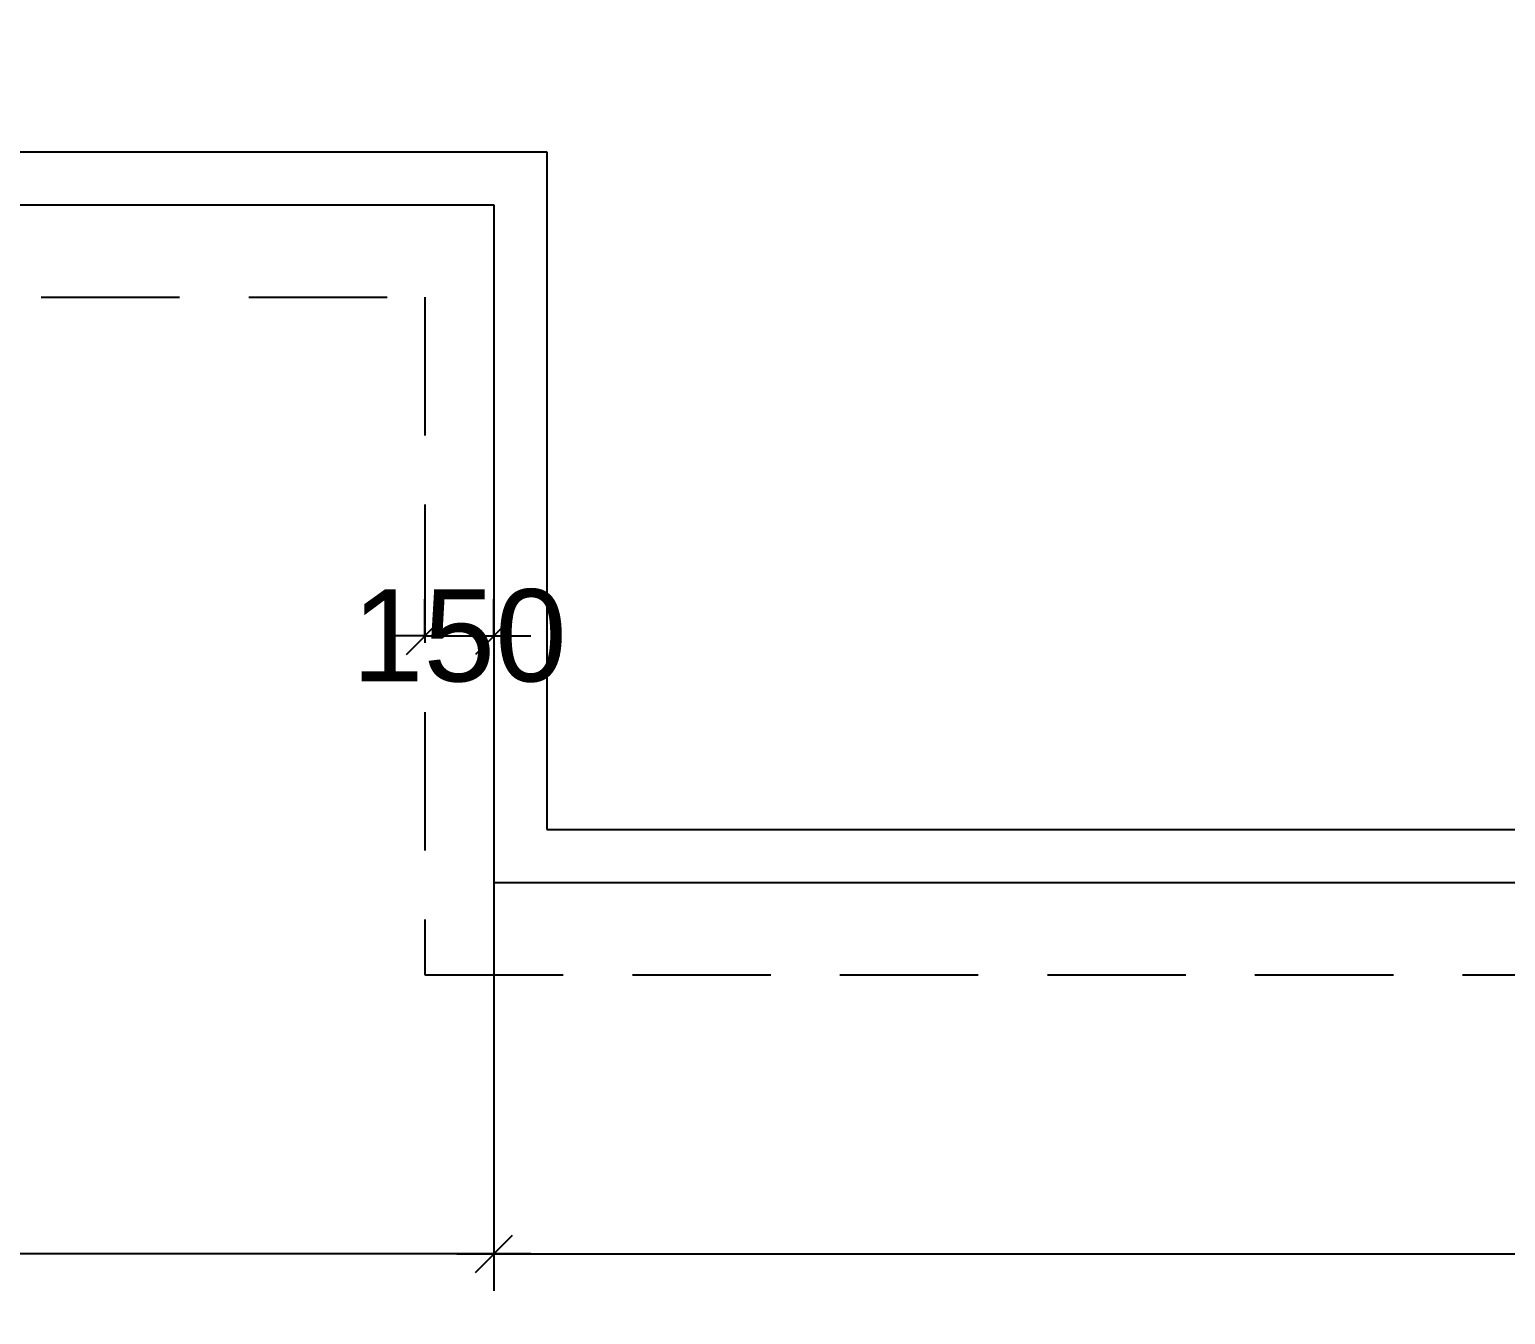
# Model space of a CAD drawing. Extents: x 7897917 to 8423973, y -6487334 to -6173396.
# Drawn here: x 8231737 to 8234937, y -6463931 to -6461145 of the extents above; entities that cross this region are included whole.
import ezdxf

# ---------------------------------------------------------------- set-up
doc = ezdxf.new("R2010")
doc.units = 0
doc.header["$LTSCALE"] = 600
doc.header["$MEASUREMENT"] = 0
doc.header["$PDMODE"] = 35
doc.linetypes.add('DASHED', pattern=[0.75, 0.5, -0.25])
doc.layers.get('0').update_dxf_attribs({"linetype": 'CONTINUOUS'})
doc.layers.get('Defpoints').update_dxf_attribs({"linetype": 'CONTINUOUS'})
doc.layers.add('L1', color=2, linetype='CONTINUOUS')
doc.layers.add('Working Dim', color=5, linetype='CONTINUOUS')
doc.styles.add('ari', font='arial.ttf')
doc.dimstyles.new('int. dim', dxfattribs={"dimtxt": 450, "dimasz": 80, "dimexe": 80, "dimexo": 0, "dimgap": 70, "dimtad": 0, "dimdec": 0, "dimzin": 12, "dimdsep": 46, "dimtxsty": 'ari', "dimblk": 'OBLIQUE', "dimcen": 2, "dimdle": 80, "dimclrd": 256, "dimclre": 256, "dimclrt": 6, "dimadec": 0, "dimazin": 0, "dimtfac": 1, "dimtdec": 0, "dimtix": 1, "dimtmove": 2, "dimatfit": 3, "dimfxl": 1, "dimtolj": 1, "dimtzin": 0, "dimlwd": -1, "dimlwe": -1, "dimarcsym": 0})

# ---------------------------------------------------------------- blocks, each defined once
blk = doc.blocks.new('_Oblique')
at = {"color": 0, "linetype": 'ByBlock', "lineweight": -2}
blk.add_line((-0.5, -0.5), (0.5, 0.5), dxfattribs=at)
blk = doc.blocks.new('*D2616')
at = {"layer": 'Defpoints', "color": 0, "transparency": 16777216}
for p in [(8232593.8, -6462460.1, 3), (8232743.5, -6462460.1, 26.6), (8232743.5, -6462460.1)]:
    blk.add_point(p, dxfattribs=at)
at = {"layer": 'Working Dim', "transparency": 16777216}
for p, q in [((8232593.8, -6462460.1), (8232593.8, -6462380.1)), ((8232743.5, -6462460.1), (8232743.5, -6462380.1)), ((8232593.8, -6462460.1), (8232513.8, -6462460.1)), ((8232593.8, -6462460.1), (8232743.5, -6462460.1)), ((8232743.5, -6462460.1), (8232823.5, -6462460.1))]:
    blk.add_line(p, q, dxfattribs=at)
at = {"layer": 'Working Dim', "transparency": 16777216, "xscale": 80, "yscale": 80, "zscale": 80}
blk.add_blockref('_Oblique', (8232593.8, -6462460.1), dxfattribs=at)
at = {"layer": 'Working Dim', "transparency": 16777216, "xscale": 80, "yscale": 80, "zscale": 80, "rotation": 180}
blk.add_blockref('_Oblique', (8232743.5, -6462460.1), dxfattribs=at)
at = {"layer": 'Working Dim', "color": 6, "transparency": 16777216, "insert": (8232668.6, -6462460.1), "char_height": 200, "attachment_point": 5, "style": 'ari'}
blk.add_mtext('\\A1;150', dxfattribs=at)
blk = doc.blocks.new('*D2628')
at = {"layer": 'Defpoints', "color": 0, "transparency": 16777216}
for p in [(8226112.2, -6461525.1, 43), (8232743.5, -6462995, 17.6), (8232743.5, -6463800.2)]:
    blk.add_point(p, dxfattribs=at)
at = {"layer": 'Working Dim', "transparency": 16777216}
for p, q in [((8226112.2, -6461525.1), (8226112.2, -6463880.2)), ((8232743.5, -6462995), (8232743.5, -6463880.2)), ((8226032.2, -6463800.2), (8229059, -6463800.2)), ((8232823.5, -6463800.2), (8229796.7, -6463800.2))]:
    blk.add_line(p, q, dxfattribs=at)
at = {"layer": 'Working Dim', "transparency": 16777216, "xscale": 80, "yscale": 80, "zscale": 80, "rotation": 180}
blk.add_blockref('_Oblique', (8226112.2, -6463800.2), dxfattribs=at)
at = {"layer": 'Working Dim', "transparency": 16777216, "xscale": 80, "yscale": 80, "zscale": 80}
blk.add_blockref('_Oblique', (8232743.5, -6463800.2), dxfattribs=at)
at = {"layer": 'Working Dim', "color": 6, "transparency": 16777216, "insert": (8229427.8, -6463800.2), "char_height": 200, "attachment_point": 5, "style": 'ari'}
blk.add_mtext('\\A1;6630', dxfattribs=at)
blk = doc.blocks.new('*D2629')
at = {"layer": 'Defpoints', "color": 0, "transparency": 16777216}
for p in [(8232743.5, -6462995), (8244442.7, -6462995), (8244442.7, -6463800.2)]:
    blk.add_point(p, dxfattribs=at)
at = {"layer": 'Working Dim', "transparency": 16777216}
for p, q in [((8232743.5, -6462995), (8232743.5, -6463880.2)), ((8244442.7, -6462995), (8244442.7, -6463880.2)), ((8232663.5, -6463800.2), (8238156.5, -6463800.2)), ((8244522.7, -6463800.2), (8239029.7, -6463800.2))]:
    blk.add_line(p, q, dxfattribs=at)
at = {"layer": 'Working Dim', "transparency": 16777216, "xscale": 80, "yscale": 80, "zscale": 80, "rotation": 180}
blk.add_blockref('_Oblique', (8232743.5, -6463800.2), dxfattribs=at)
at = {"layer": 'Working Dim', "transparency": 16777216, "xscale": 80, "yscale": 80, "zscale": 80}
blk.add_blockref('_Oblique', (8244442.7, -6463800.2), dxfattribs=at)
at = {"layer": 'Working Dim', "color": 6, "transparency": 16777216, "insert": (8238593.1, -6463800.2), "char_height": 200, "attachment_point": 5, "style": 'ari'}
blk.add_mtext('\\A1;11700', dxfattribs=at)

msp = doc.modelspace()

# ---------------------------------------------------------------- linework, layer by layer
at = {"layer": 'L1', "color": 1}
for p, q in [((8226227.206, -6461410.144, -18.568), (8232858.491, -6461410.144, -18.568)), ((8232858.491, -6461410.144, -18.568), (8232858.491, -6462880.05, -18.568)), ((8232743.491, -6461525.144, 8.025), (8232743.491, -6462995.05, 8.025)), ((8232858.491, -6462880.05, -0.981), (8244327.701, -6462880.05, -0.981)), ((8232743.491, -6462995.05, -0.981), (8244442.701, -6462995.05, -0.981))]:
    msp.add_line(p, q, dxfattribs=at)
at = {"layer": 'L1', "color": 8, "linetype": 'DASHED'}
for p, q in [((8232593.759, -6461725.144, -15.528), (8232593.759, -6463195.107, -15.528)), ((8232593.759, -6463195.107, -15.528), (8244592.969, -6463195.107, -15.528))]:
    msp.add_line(p, q, dxfattribs=at)
at = {"layer": 'L1', "color": 8, "linetype": 'DASHED', "elevation": 24.474}
msp.add_lwpolyline([(8225912.206, -6461144.982), (8225912.206, -6461725.144), (8232593.759, -6461725.144)], dxfattribs=at)
at = {"layer": 'L1', "color": 1, "elevation": 24.474}
msp.add_lwpolyline([(8226112.206, -6461295.115), (8226112.206, -6461525.144), (8232743.491, -6461525.144)], dxfattribs=at)

# ---------------------------------------------------------------- dimensions: what is measured, and where the dimension line sits
at = {"layer": 'Working Dim'}
for base, p1, p2, text, picture, middle in [((8232743.491, -6463800.242, -18.568), (8226112.206, -6461525.144, 24.474), (8232743.491, -6462995.05, -0.981), '6630', '*D2628', (8229427.848, -6463800.242, -18.568)), ((8244442.701, -6463800.242, -18.568), (8232743.491, -6462995.05, -18.568), (8244442.701, -6462995.05, -18.568), '11700', '*D2629', (8238593.096, -6463800.242, -18.568))]:
    dim = msp.add_linear_dim(base=base, p1=p1, p2=p2, text=text, dimstyle='int. dim', override={"dimtxt": 200, "dimarcsym": 1}, dxfattribs=at)
    dim.commit()
    dim.dimension.update_dxf_attribs({"geometry": picture, "text_midpoint": middle})
dim = msp.add_linear_dim(base=(8232743.491, -6462460.125, -18.568), p1=(8232593.759, -6462460.125, -15.528), p2=(8232743.491, -6462460.125, 8.025), dimstyle='int. dim', override={"dimtxt": 200, "dimarcsym": 1}, dxfattribs=at)
dim.commit()
dim.dimension.update_dxf_attribs({"geometry": '*D2616', "text_midpoint": (8232668.625, -6462460.125, -18.568)})

doc.saveas('drawing.dxf')
